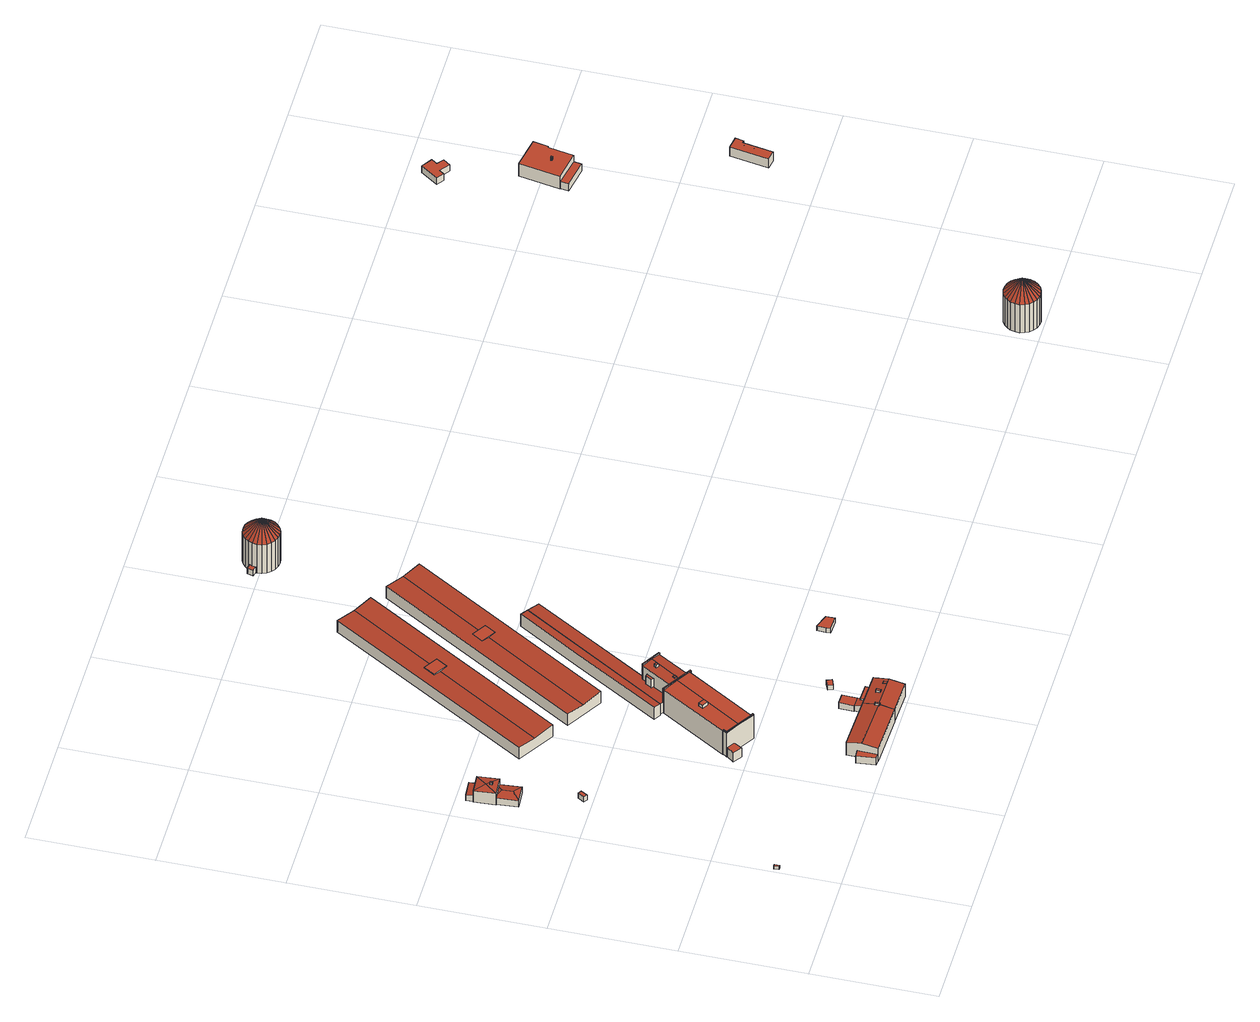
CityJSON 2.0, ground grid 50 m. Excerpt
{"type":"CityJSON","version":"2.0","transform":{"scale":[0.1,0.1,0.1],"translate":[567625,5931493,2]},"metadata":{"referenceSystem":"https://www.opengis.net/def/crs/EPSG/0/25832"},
"CityObjects":{
"building1":{"type":"Building","attributes":{"Grundfläche 2D":"1.747834","Grundhöhe NN":"3.013"},"geometry":[{"type":"Solid","lod":"3","boundaries":[[[[0,1,2,3]],[[4,5,3,2]],[[5,6,0,3]],[[6,7,1,0]],[[7,4,2,1]],[[7,6,5,4]]]],"semantics":{"surfaces":[{"type":"RoofSurface"},{"type":"WallSurface"},{"type":"GroundSurface"}],"values":[[0,1,1,1,1,2]]}}]},
"building2":{"type":"Building","attributes":{"Grundfläche 2D":"4.825486","Grundhöhe NN":"2.102"},"geometry":[{"type":"Solid","lod":"3","boundaries":[[[[8,9,10,11]],[[12,13,11,10]],[[13,14,8,11]],[[14,15,9,8]],[[15,12,10,9]],[[15,14,13,12]]]],"semantics":{"surfaces":[{"type":"RoofSurface"},{"type":"WallSurface"},{"type":"GroundSurface"}],"values":[[0,1,1,1,1,2]]}}]},
"building3":{"type":"Building","attributes":{"Grundfläche 2D":"131.908286","Grundhöhe NN":"2.232"},"children":["building3-1"],"geometry":[{"type":"Solid","lod":"3","boundaries":[[[[16,17,18,19]],[[17,16,20]],[[21,16,19]],[[20,16,21]],[[22,23,24,25,26]],[[22,26,27]],[[23,22,27,28,29]],[[23,29,24]],[[24,29,28,30,31,19,18,17,32,33,25]],[[21,19,31,34]],[[20,21,34,35]],[[17,20,35,32]],[[26,25,33,36]],[[27,26,36,37]],[[28,27,37,30]],[[31,30,37,36,33,32,35,34]]]],"semantics":{"surfaces":[{"type":"RoofSurface"},{"type":"WallSurface"},{"type":"GroundSurface"}],"values":[[0,0,0,0,0,0,0,0,1,1,1,1,1,1,1,2]]}}]},
"building3-1":{"type":"BuildingInstallation","parents":["building3"],"geometry":[{"type":"MultiSurface","lod":"3","boundaries":[[[38,39,40,41]],[[42,43,41,40]],[[38,41,43,44]],[[39,38,44,45]],[[45,42,40,39]]],"semantics":{"surfaces":[{"type":"RoofSurface"},{"type":"WallSurface"}],"values":[0,1,1,1,1]}}]},
"building4":{"type":"Building","attributes":{"Grundfläche 2D":"19.766821","Grundhöhe NN":"2.265"},"geometry":[{"type":"Solid","lod":"3","boundaries":[[[[46,47,48,49]],[[50,51,49,48]],[[51,52,46,49]],[[52,53,47,46]],[[53,50,48,47]],[[53,52,51,50]]]],"semantics":{"surfaces":[{"type":"RoofSurface"},{"type":"WallSurface"},{"type":"GroundSurface"}],"values":[[0,1,1,1,1,2]]}}]},
"building5":{"type":"Building","attributes":{"Grundfläche 2D":"291.718613","Grundhöhe NN":"2.946"},"children":["building5-1"],"geometry":[{"type":"Solid","lod":"3","boundaries":[[[[54,55,56,57,58,59,60,61]],[[62,63,58,57,56,64,65]],[[66,67,68,69]],[[70,67,66,71,72,65,64,56,55,54,61,73,74]],[[62,65,72,75]],[[60,59,58,63,62,75,76]],[[61,60,76,73]],[[68,67,70,77]],[[69,68,77,78]],[[66,69,78,71]],[[72,71,78,77,70,74,73,76,75]]]],"semantics":{"surfaces":[{"type":"RoofSurface"},{"type":"WallSurface"},{"type":"GroundSurface"}],"values":[[0,0,0,1,1,1,1,1,1,1,2]]}}]},
"building5-1":{"type":"BuildingInstallation","parents":["building5"],"geometry":[{"type":"MultiSurface","lod":"3","boundaries":[[[79,80,81,82]],[[59,83,79,82]],[[57,84,80,79,83]],[[84,63,81,80]],[[58,59,82,81,63]]],"semantics":{"surfaces":[{"type":"RoofSurface"},{"type":"WallSurface"}],"values":[0,1,1,1,1]}}]},
"building6":{"type":"Building","attributes":{"Grundfläche 2D":"470.457270","Grundhöhe NN":"2.718"},"children":["building6-1","building6-2","building6-3"],"geometry":[{"type":"Solid","lod":"3","boundaries":[[[[85,86,87,88,89,90,91,92,93,94,95]],[[96,97,98,99,100,90,89,88,87,101,102]],[[103,104,105,106]],[[86,85,107,108]],[[85,95,109,107]],[[104,110,111,101,87,86,108,112,105]],[[102,101,111,113]],[[96,102,113,114]],[[97,96,114,115]],[[98,97,115,116]],[[99,98,116,117]],[[91,90,100,99,117,118]],[[119,93,92,91,118,120]],[[94,93,119,121]],[[95,94,121,109]],[[106,105,112,122]],[[103,106,122,123]],[[104,103,123,110]],[[108,107,109,121,119,120,118,117,116,115,114,113,111,110,123,122,112]]]],"semantics":{"surfaces":[{"type":"RoofSurface"},{"type":"WallSurface"},{"type":"GroundSurface"}],"values":[[0,0,0,1,1,1,1,1,1,1,1,1,1,1,1,1,1,1,2]]}}]},
"building6-1":{"type":"BuildingInstallation","parents":["building6"],"geometry":[{"type":"MultiSurface","lod":"3","boundaries":[[[124,125,126,127,128,129,130,131,132]],[[133,128,127,93,89]],[[129,128,133,134]],[[129,134,135,130]],[[135,97,98,132,131,130]],[[98,99,124,132]],[[124,99,100,90,91,125]],[[91,92,93,127,126,125]]],"semantics":{"surfaces":[{"type":"RoofSurface"},{"type":"WallSurface"}],"values":[0,1,1,1,1,1,1,1]}}]},
"building6-2":{"type":"BuildingInstallation","parents":["building6"],"geometry":[{"type":"MultiSurface","lod":"3","boundaries":[[[136,137,138,139]],[[139,138,140,141]],[[141,142,136,139]],[[137,136,142,143]],[[143,140,138,137]]],"semantics":{"surfaces":[{"type":"RoofSurface"},{"type":"WallSurface"}],"values":[0,1,1,1,1]}}]},
"building6-3":{"type":"BuildingInstallation","parents":["building6"],"geometry":[{"type":"MultiSurface","lod":"3","boundaries":[[[144,145,146,147,148,149,150,151,152]],[[148,86,87,101,149]],[[101,102,150,149]],[[102,96,153,152,151,150]],[[144,152,153,154]],[[155,145,144,154,88]],[[146,145,155,156]],[[156,85,147,146]],[[85,86,148,147]]],"semantics":{"surfaces":[{"type":"RoofSurface"},{"type":"WallSurface"}],"values":[0,1,1,1,1,1,1,1,1]}}]},
"building7":{"type":"Building","attributes":{"Grundfläche 2D":"228.749070","Grundhöhe NN":"3.110"},"children":["building7-1","building7-2"],"geometry":[{"type":"Solid","lod":"3","boundaries":[[[[63,62,157,158,58]],[[158,159,60,58]],[[160,161,162,163,164]],[[165,166,167,168]],[[162,161,169,170,171,172]],[[163,162,173,174]],[[164,163,174,175]],[[160,164,175,176]],[[161,160,176,177]],[[167,166,178,179]],[[171,168,167,179,180,172]],[[168,171,170,165]],[[62,63,58,60,181,182]],[[157,62,182,183]],[[159,158,157,183,184]],[[166,165,170,169,185,181,60,159,184,178]],[[162,172,180,173]],[[169,161,177,185]],[[175,174,173,180,179,178,184,183,182,181,185,177,176]]]],"semantics":{"surfaces":[{"type":"RoofSurface"},{"type":"WallSurface"},{"type":"GroundSurface"}],"values":[[0,0,0,0,0,1,1,1,1,1,1,1,1,1,1,1,1,1,2]]}}]},
"building7-1":{"type":"BuildingInstallation","parents":["building7"],"geometry":[{"type":"MultiSurface","lod":"3","boundaries":[[[186,187,188,189]],[[189,188,190,191]],[[186,189,191,192]],[[187,186,192,193]],[[188,187,193,190]]],"semantics":{"surfaces":[{"type":"RoofSurface"},{"type":"WallSurface"}],"values":[0,1,1,1,1]}}]},
"building7-2":{"type":"BuildingInstallation","parents":["building7"],"geometry":[{"type":"MultiSurface","lod":"3","boundaries":[[[194,195,196,197]],[[198,199,197,196]],[[194,197,199,200]],[[195,194,200,201]],[[201,198,196,195]]],"semantics":{"surfaces":[{"type":"RoofSurface"},{"type":"WallSurface"}],"values":[0,1,1,1,1]}}]},
"building8":{"type":"Building","attributes":{"Grundfläche 2D":"6.680276","Grundhöhe NN":"3.396"},"geometry":[{"type":"Solid","lod":"3","boundaries":[[[[202,203,204,205]],[[206,207,205,204]],[[207,208,202,205]],[[208,209,203,202]],[[209,206,204,203]],[[209,208,207,206]]]],"semantics":{"surfaces":[{"type":"RoofSurface"},{"type":"WallSurface"},{"type":"GroundSurface"}],"values":[[0,1,1,1,1,2]]}}]},
"building9":{"type":"Building","attributes":{"Grundfläche 2D":"129.797200","Grundhöhe NN":"2.945"},"children":["building9-1","building9-2","building9-3"],"geometry":[{"type":"Solid","lod":"3","boundaries":[[[[210,211,212,213,214,215,216]],[[214,217,218,219,220,216,215]],[[217,214,213,221,222]],[[218,217,222,223]],[[219,218,223,224]],[[220,219,224,225]],[[210,216,220,225,226]],[[211,210,226,227]],[[212,211,227,228]],[[213,212,228,221]],[[228,227,226,225,224,223,222,221]]]],"semantics":{"surfaces":[{"type":"RoofSurface"},{"type":"WallSurface"},{"type":"GroundSurface"}],"values":[[0,0,1,1,1,1,1,1,1,1,2]]}}]},
"building9-1":{"type":"BuildingInstallation","parents":["building9"],"geometry":[{"type":"MultiSurface","lod":"3","boundaries":[[[229,230,231,232]],[[230,229,211,215,218,219]],[[219,220,231,230]],[[220,216,210,232,231]],[[210,211,229,232]]],"semantics":{"surfaces":[{"type":"RoofSurface"},{"type":"WallSurface"}],"values":[0,1,1,1,1]}}]},
"building9-2":{"type":"BuildingInstallation","parents":["building9"],"geometry":[{"type":"MultiSurface","lod":"3","boundaries":[[[233,234,235,236]],[[236,235,237,238]],[[233,236,238,239]],[[234,233,239,240]],[[235,234,240,237]]],"semantics":{"surfaces":[{"type":"RoofSurface"},{"type":"WallSurface"}],"values":[0,1,1,1,1]}}]},
"building9-3":{"type":"BuildingInstallation","parents":["building9"],"geometry":[{"type":"MultiSurface","lod":"3","boundaries":[[[241,242,243,244]],[[245,246,244,243]],[[241,244,246,247]],[[247,248,242,241]],[[243,242,248,245]]],"semantics":{"surfaces":[{"type":"RoofSurface"},{"type":"WallSurface"}],"values":[0,1,1,1,1]}}]},
"building10":{"type":"Building","attributes":{"Grundfläche 2D":"1668.385106","Grundhöhe NN":"2.272"},"geometry":[{"type":"Solid","lod":"3","boundaries":[[[[249,250,251,252]],[[253,254,255,256,257,258,259,260]],[[261,262,254,253,263,264,258,257]],[[254,262,250,249,255]],[[262,261,251,250]],[[257,256,252,251,261]],[[256,255,249,252]],[[263,253,260,265,266]],[[264,263,266,267]],[[259,258,264,267,268]],[[260,259,268,265]],[[266,265,268,267]]]],"semantics":{"surfaces":[{"type":"RoofSurface"},{"type":"WallSurface"},{"type":"GroundSurface"}],"values":[[0,0,0,1,1,1,1,1,1,1,1,2]]}}]},
"building11":{"type":"Building","attributes":{"Grundfläche 2D":"241.753437","Grundhöhe NN":"2.417"},"geometry":[{"type":"Solid","lod":"3","boundaries":[[[[269,270,271,272,273]],[[274,275,273,272]],[[275,276,269,273]],[[276,277,278,271,270,269]],[[278,274,272,271]],[[278,277,276,275,274]]]],"semantics":{"surfaces":[{"type":"RoofSurface"},{"type":"WallSurface"},{"type":"GroundSurface"}],"values":[[0,1,1,1,1,2]]}}]},
"building12":{"type":"Building","attributes":{"Grundfläche 2D":"409.082894","Grundhöhe NN":"2.706"},"children":["building12-1"],"geometry":[{"type":"Solid","lod":"3","boundaries":[[[[279,280,281,282,283,284,285,286,287,273,272,288]],[[288,272,289,120]],[[279,288,120,118]],[[280,279,118,290]],[[283,282,281,280,290,291]],[[284,283,291,292]],[[286,285,293,294]],[[285,284,292,293]],[[287,286,294,295]],[[273,287,295,296]],[[272,273,296,289]],[[290,118,120,289,296,295,294,293,292,291]]]],"semantics":{"surfaces":[{"type":"RoofSurface"},{"type":"WallSurface"},{"type":"GroundSurface"}],"values":[[0,1,1,1,1,1,1,1,1,1,1,2]]}}]},
"building12-1":{"type":"BuildingInstallation","parents":["building12"],"geometry":[{"type":"MultiSurface","lod":"3","boundaries":[[[297,298,299,300]],[[281,282,298,297]],[[299,298,282,301]],[[300,299,301,302]],[[297,300,302,281]]],"semantics":{"surfaces":[{"type":"RoofSurface"},{"type":"WallSurface"}],"values":[0,1,1,1,1]}}]},
"building13":{"type":"Building","attributes":{"Grundfläche 2D":"1657.706546","Grundhöhe NN":"2.510"},"geometry":[{"type":"Solid","lod":"3","boundaries":[[[[303,304,305,306]],[[307,308,303,306,309,310,311,312]],[[313,314,308,307,315,316,310,309]],[[308,314,304,303]],[[314,313,305,304]],[[309,306,305,313]],[[315,307,312,317,318]],[[316,315,318,319]],[[311,310,316,319,320]],[[312,311,320,317]],[[318,317,320,319]]]],"semantics":{"surfaces":[{"type":"RoofSurface"},{"type":"WallSurface"},{"type":"GroundSurface"}],"values":[[0,0,0,1,1,1,1,1,1,1,2]]}}]},
"building14":{"type":"Building","attributes":{"Grundfläche 2D":"26.077087","Grundhöhe NN":"3.935"},"geometry":[{"type":"Solid","lod":"3","boundaries":[[[[321,322,323,324,325]],[[326,327,325,324]],[[327,328,321,325]],[[328,329,322,321]],[[330,326,324,323]],[[329,330,323,322]],[[330,329,328,327,326]]]],"semantics":{"surfaces":[{"type":"RoofSurface"},{"type":"WallSurface"},{"type":"GroundSurface"}],"values":[[0,1,1,1,1,1,2]]}}]},
"building15":{"type":"Building","attributes":{"Grundfläche 2D":"168.717097","Grundhöhe NN":"5.214"},"geometry":[{"type":"Solid","lod":"3","boundaries":[[[[331,332,333,334,335]],[[336,337,338]],[[338,337,339]],[[340,337,336]],[[341,337,340]],[[342,337,341]],[[343,337,342]],[[344,337,343]],[[345,337,344]],[[346,337,345]],[[347,337,346]],[[348,337,347]],[[349,337,348]],[[350,337,349]],[[351,337,350]],[[352,337,351]],[[353,337,352]],[[354,337,353]],[[355,337,354]],[[356,337,355]],[[357,337,356]],[[358,337,357]],[[359,337,358]],[[360,337,359]],[[339,337,360]],[[361,362,363,364,365]],[[335,334,366,367]],[[331,335,367,368]],[[332,331,368,369]],[[336,338,370,371]],[[338,339,372,370]],[[339,360,373,372]],[[340,336,371,374]],[[341,340,374,375]],[[333,342,341,375,366,334]],[[342,333,332,343]],[[343,332,369,376,344]],[[345,344,376,377]],[[346,345,377,378]],[[347,346,378,379]],[[348,347,379,380]],[[349,348,380,381]],[[350,349,381,382]],[[351,350,382,383]],[[352,351,383,384]],[[353,352,384,385]],[[364,354,353,385,386,365]],[[387,355,354,364,363,388]],[[356,355,387,389]],[[357,356,389,390]],[[358,357,390,391]],[[359,358,391,392]],[[360,359,392,373]],[[361,365,386,393]],[[362,361,393,394]],[[363,362,394,388]],[[375,374,371,370,372,373,392,391,390,389,387,388,394,393,386,385,384,383,382,381,380,379,378,377,376,369,368,367,366]]]],"semantics":{"surfaces":[{"type":"RoofSurface"},{"type":"WallSurface"},{"type":"GroundSurface"}],"values":[[0,0,0,0,0,0,0,0,0,0,0,0,0,0,0,0,0,0,0,0,0,0,0,0,0,0,1,1,1,1,1,1,1,1,1,1,1,1,1,1,1,1,1,1,1,1,1,1,1,1,1,1,1,1,1,1,2]]}}]},
"building16":{"type":"Building","attributes":{"Grundfläche 2D":"157.466193","Grundhöhe NN":"5.750"},"geometry":[{"type":"Solid","lod":"3","boundaries":[[[[395,396,397]],[[397,396,398]],[[399,396,395]],[[400,396,399]],[[401,396,402]],[[403,396,401]],[[404,396,405]],[[406,396,404]],[[407,396,408]],[[409,396,407]],[[410,396,411]],[[412,396,410]],[[413,396,414]],[[415,396,413]],[[416,396,417]],[[418,396,416]],[[398,396,419]],[[402,396,400]],[[405,396,403]],[[408,396,406]],[[411,396,409]],[[414,396,412]],[[417,396,415]],[[419,396,418]],[[395,397,420,421]],[[399,395,421,422]],[[397,398,423,420]],[[400,399,422,424]],[[402,400,424,425]],[[401,402,425,426]],[[403,401,426,427]],[[405,403,427,428]],[[404,405,428,429]],[[406,404,429,430]],[[408,406,430,431]],[[407,408,431,432]],[[409,407,432,433]],[[411,409,433,434]],[[410,411,434,435]],[[412,410,435,436]],[[414,412,436,437]],[[413,414,437,438]],[[415,413,438,439]],[[417,415,439,440]],[[416,417,440,441]],[[418,416,441,442]],[[419,418,442,443]],[[398,419,443,423]],[[430,429,428,427,426,425,424,422,421,420,423,443,442,441,440,439,438,437,436,435,434,433,432,431]]]],"semantics":{"surfaces":[{"type":"RoofSurface"},{"type":"WallSurface"},{"type":"GroundSurface"}],"values":[[0,0,0,0,0,0,0,0,0,0,0,0,0,0,0,0,0,0,0,0,0,0,0,0,1,1,1,1,1,1,1,1,1,1,1,1,1,1,1,1,1,1,1,1,1,1,1,1,2]]}}]},
"building17":{"type":"Building","attributes":{"Grundfläche 2D":"51.120172","Grundhöhe NN":"7.449"},"geometry":[{"type":"Solid","lod":"3","boundaries":[[[[444,445,446,447,448,449,450,451]],[[452,453,449,448]],[[453,454,450,449]],[[454,455,451,450]],[[455,456,444,451]],[[456,457,445,444]],[[457,458,446,445]],[[458,459,447,446]],[[459,452,448,447]],[[453,452,459,458,457,456,455,454]]]],"semantics":{"surfaces":[{"type":"RoofSurface"},{"type":"WallSurface"},{"type":"GroundSurface"}],"values":[[0,1,1,1,1,1,1,1,1,2]]}}]},
"building18":{"type":"Building","attributes":{"Grundfläche 2D":"249.258581","Grundhöhe NN":"3.377"},"children":["building18-1"],"geometry":[{"type":"Solid","lod":"3","boundaries":[[[[460,461,462,463,464,465]],[[466,467,468,469]],[[469,468,470,471]],[[466,469,471,472]],[[467,466,472,473]],[[467,473,474,465,464,475,470,468]],[[460,465,474,476]],[[461,460,476,477]],[[462,461,477,478]],[[463,462,478,479]],[[464,463,479,475]],[[475,479,478,477,476,474,473,472,471,470]]]],"semantics":{"surfaces":[{"type":"RoofSurface"},{"type":"WallSurface"},{"type":"GroundSurface"}],"values":[[0,0,1,1,1,1,1,1,1,1,1,2]]}}]},
"building18-1":{"type":"BuildingInstallation","parents":["building18"],"geometry":[{"type":"MultiSurface","lod":"3","boundaries":[[[480,481,482,483]],[[483,482,484,485]],[[480,483,485,486]],[[481,480,486,487]],[[482,481,487,484]]],"semantics":{"surfaces":[{"type":"RoofSurface"},{"type":"WallSurface"}],"values":[0,1,1,1,1]}}]},
"building19":{"type":"Building","attributes":{"Grundfläche 2D":"67.840611","Grundhöhe NN":"7.603"},"children":["building19-1","building19-2"],"geometry":[{"type":"Solid","lod":"3","boundaries":[[[[488,489,490,491,492,493]],[[494,495,493,492]],[[495,496,488,493]],[[496,497,489,488]],[[497,498,490,489]],[[498,499,491,490]],[[499,494,492,491]],[[499,498,497,496,495,494]]]],"semantics":{"surfaces":[{"type":"RoofSurface"},{"type":"WallSurface"},{"type":"GroundSurface"}],"values":[[0,1,1,1,1,1,1,2]]}}]},
"building19-1":{"type":"BuildingInstallation","parents":["building19"],"geometry":[{"type":"MultiSurface","lod":"3","boundaries":[[[500,501,502,503]]],"semantics":{"surfaces":[{"type":"RoofSurface"}],"values":[0]}}]},
"building19-2":{"type":"BuildingInstallation","parents":["building19"],"geometry":[{"type":"MultiSurface","lod":"3","boundaries":[[[504,505,506,507]]],"semantics":{"surfaces":[{"type":"RoofSurface"}],"values":[0]}}]}
},
"vertices":[
[17,261,25],[9,261,25],[10,240,25],[18,240,25],[10,240,10],[18,240,10],[17,261,10],[9,261,10],
[224,1052,25],[211,1061,25],[195,1035,25],[208,1026,25],[195,1035,1],[208,1026,1],[224,1052,1],[211,1061,1],
[134,1393,66],[99,1347,60],[176,1353,60],[178,1353,60],[92,1433,60],[171,1439,60],[143,1292,43],[140,1335,43],[114,1348,37],[101,1347,34],[108,1263,34],[183,1269,34],[176,1353,34],[161,1352,37],[176,1353,2],[178,1353,2],[99,1347,2],[101,1347,2],[171,1439,2],[92,1433,2],[108,1263,2],[183,1269,2],
[145,1382,72],[137,1381,72],[138,1372,72],[146,1372,72],[138,1372,63],[146,1372,63],[145,1382,64],[137,1381,64],
[161,1468,30],[94,1462,30],[96,1433,33],[163,1438,33],[96,1433,3],[163,1438,3],[161,1468,3],[94,1462,3],
[668,149,74],[667,108,81],[666,90,84],[880,81,84],[886,80,84],[887,93,82],[888,142,74],[668,150,74],[884,19,74],[886,75,83],[664,28,74],[664,26,74],[664,28,44],[667,108,44],[636,106,44],[645,28,44],[667,108,9],[664,28,9],[664,26,9],[668,150,9],[668,149,9],[884,19,9],[888,142,9],[636,106,9],[645,28,9],
[880,93,92],[880,76,92],[886,75,92],[887,93,92],[880,93,82],[880,76,83],
[563,595,126],[553,578,126],[609,544,129],[611,548,129],[783,826,129],[786,830,129],[726,866,126],[725,864,126],[724,861,126],[723,862,126],[562,596,126],[670,513,126],[839,791,126],[843,788,126],[847,793,126],[796,824,128],[673,505,126],[675,510,126],[565,524,53],[586,558,53],[555,577,53],[532,548,53],[563,595,7],[553,578,7],[562,596,7],[586,558,7],[673,505,7],[555,577,7],[675,510,7],[670,513,7],[839,791,7],[843,788,7],[847,793,7],[726,866,7],[724,861,7],[725,864,7],[723,862,7],[532,548,7],[565,524,7],
[847,793,131],[726,866,131],[725,864,131],[724,861,131],[826,800,131],[838,793,131],[837,792,131],[839,791,131],[843,788,131],[826,800,127],[838,793,126],[837,792,126],
[693,701,144],[670,715,144],[660,697,144],[683,683,144],[660,697,127],[683,683,128],[693,701,128],[670,715,127],
[668,513,131],[558,579,131],[567,593,131],[563,595,131],[553,578,131],[673,505,131],[675,510,131],[670,513,131],[669,514,131],[669,514,126],[668,513,126],[558,579,126],[567,593,126],
[1025,14,74],[1027,76,84],[1030,137,74],[901,177,40],[902,177,40],[944,176,40],[946,236,40],[903,238,40],[935,141,49],[1000,138,49],[1001,161,49],[935,163,49],[901,142,46],[935,141,46],[935,163,42],[943,163,42],[944,176,11],[946,236,11],[903,238,11],[901,177,11],[902,177,11],[1000,138,11],[1001,161,11],[943,163,11],[888,142,11],[884,19,11],[1025,14,11],[1030,137,11],[901,142,11],
[960,107,91],[951,108,91],[951,90,91],[959,89,91],[951,90,82],[959,89,82],[960,107,79],[951,108,79],
[1012,93,83],[1001,94,83],[1000,79,86],[1012,78,86],[1000,79,84],[1012,78,84],[1012,93,81],[1001,94,81],
[1013,313,36],[985,301,36],[994,281,36],[1021,292,36],[994,281,14],[1021,292,14],[1013,313,14],[985,301,14],
[836,974,124],[833,969,124],[831,970,124],[758,847,124],[796,824,127],[872,945,127],[875,950,127],[833,802,124],[906,925,125],[908,924,124],[911,928,124],[758,847,9],[833,802,9],[906,925,9],[908,924,9],[911,928,9],[836,974,9],[833,969,9],[831,970,9],
[833,969,130],[908,924,130],[911,928,130],[836,974,130],
[847,922,138],[837,928,138],[831,918,138],[841,912,138],[831,918,126],[841,912,127],[847,922,127],[837,928,126],
[801,833,130],[806,841,130],[798,846,130],[793,838,130],[798,846,127],[793,838,127],[801,833,127],[806,841,127],
[663,1727,59],[719,1692,59],[747,1738,59],[691,1772,59],[427,1281,54],[691,1710,54],[663,1727,57],[691,1772,57],[718,1755,54],[930,2099,54],[855,2145,62],[358,1323,62],[747,1738,57],[719,1692,57],[506,1233,62],[1004,2055,62],[358,1323,3],[506,1233,3],[1004,2055,3],[855,2145,3],
[1051,1492,64],[894,1236,64],[685,889,64],[712,873,62],[1081,1474,61],[712,873,4],[1081,1474,4],[1051,1492,4],[894,1236,4],[685,889,4],
[726,866,60],[758,847,56],[802,921,56],[819,950,56],[831,970,56],[833,969,56],[836,974,56],[844,969,55],[1131,1443,55],[725,864,60],[712,873,7],[758,847,7],[831,970,7],[833,969,7],[836,974,7],[844,969,7],[1131,1443,7],[1081,1474,7],
[802,921,99],[819,950,99],[808,953,99],[793,927,99],[808,953,58],[793,927,57],
[880,1596,61],[936,1561,61],[964,1606,61],[908,1641,61],[642,1151,58],[907,1579,58],[935,1624,58],[1148,1967,58],[1072,2013,65],[574,1192,65],[964,1606,60],[936,1561,60],[721,1103,65],[1220,1923,65],[574,1192,5],[721,1103,5],[1220,1923,5],[1072,2013,5],
[1338,396,42],[1281,416,42],[1278,379,42],[1279,363,42],[1338,361,42],[1279,363,19],[1338,361,19],[1338,396,19],[1281,416,19],[1278,379,19],
[1227,2500,117],[1202,2505,117],[1199,2487,117],[1195,2476,117],[1220,2470,117],[1166,2444,178],[1131,2505,249],[1149,2437,178],[1131,2434,178],[1181,2455,178],[1192,2470,178],[1199,2487,178],[1202,2505,178],[1199,2523,178],[1192,2541,178],[1181,2555,178],[1166,2567,178],[1149,2574,178],[1131,2576,178],[1112,2574,178],[1095,2567,178],[1081,2555,178],[1069,2541,178],[1062,2523,178],[1060,2505,178],[1062,2487,178],[1069,2470,178],[1081,2455,178],[1095,2444,178],[1112,2437,178],[1047,2538,61],[1040,2514,61],[1060,2509,61],[1062,2523,61],[1067,2534,61],[1195,2476,32],[1220,2470,32],[1227,2500,32],[1202,2505,32],[1149,2437,32],[1166,2444,32],[1131,2434,32],[1112,2437,32],[1181,2455,32],[1192,2470,32],[1199,2523,32],[1192,2541,32],[1181,2555,32],[1166,2567,32],[1149,2574,32],[1131,2576,32],[1112,2574,32],[1095,2567,32],[1081,2555,32],[1069,2541,32],[1067,2534,32],[1060,2505,32],[1060,2509,32],[1062,2487,32],[1069,2470,32],[1081,2455,32],[1095,2444,32],[1047,2538,32],[1040,2514,32],
[3111,134,182],[3066,79,253],[3124,120,182],[3133,104,182],[3095,144,182],[3076,149,182],[3040,145,182],[3058,150,182],[3023,136,182],[3001,108,182],[3010,123,182],[2996,90,182],[3000,53,182],[2995,71,182],[3009,37,182],[3037,14,182],[3022,23,182],[3053,9,182],[3088,11,182],[3071,8,182],[3105,20,182],[3130,48,182],[3119,32,182],[3136,66,182],[3137,85,182],[3124,120,38],[3111,134,38],[3095,144,38],[3133,104,38],[3076,149,38],[3058,150,38],[3040,145,38],[3023,136,38],[3010,123,38],[3001,108,38],[2996,90,38],[2995,71,38],[3000,53,38],[3009,37,38],[3022,23,38],[3037,14,38],[3053,9,38],[3071,8,38],[3088,11,38],[3105,20,38],[3119,32,38],[3130,48,38],[3136,66,38],[3137,85,38],
[3324,2360,87],[3298,2379,87],[3314,2402,87],[3272,2431,87],[3223,2361,87],[3251,2341,87],[3264,2360,87],[3304,2331,87],[3223,2361,54],[3251,2341,54],[3264,2360,54],[3304,2331,54],[3324,2360,54],[3298,2379,54],[3314,2402,54],[3272,2431,54],
[3491,2002,80],[3496,2002,80],[3507,2063,80],[3381,2086,80],[3351,1920,80],[3472,1898,80],[3464,1866,50],[3470,1899,50],[3354,1920,50],[3348,1887,50],[3354,1920,14],[3348,1887,14],[3464,1866,14],[3470,1899,14],[3472,1898,14],[3351,1920,14],[3491,2002,14],[3496,2002,14],[3507,2063,14],[3381,2086,14],
[3432,1974,96],[3426,1975,96],[3425,1970,96],[3431,1969,96],[3425,1970,80],[3431,1969,80],[3432,1974,80],[3426,1975,80],
[3607,1185,103],[3647,1178,103],[3668,1301,103],[3678,1299,103],[3685,1333,103],[3635,1342,103],[3685,1333,56],[3635,1342,56],[3607,1185,56],[3647,1178,56],[3668,1301,56],[3678,1299,56],
[3647,1252,103],[3633,1255,103],[3631,1241,103],[3645,1238,103],
[3654,1292,103],[3640,1295,103],[3637,1281,103],[3652,1278,103]
]}
